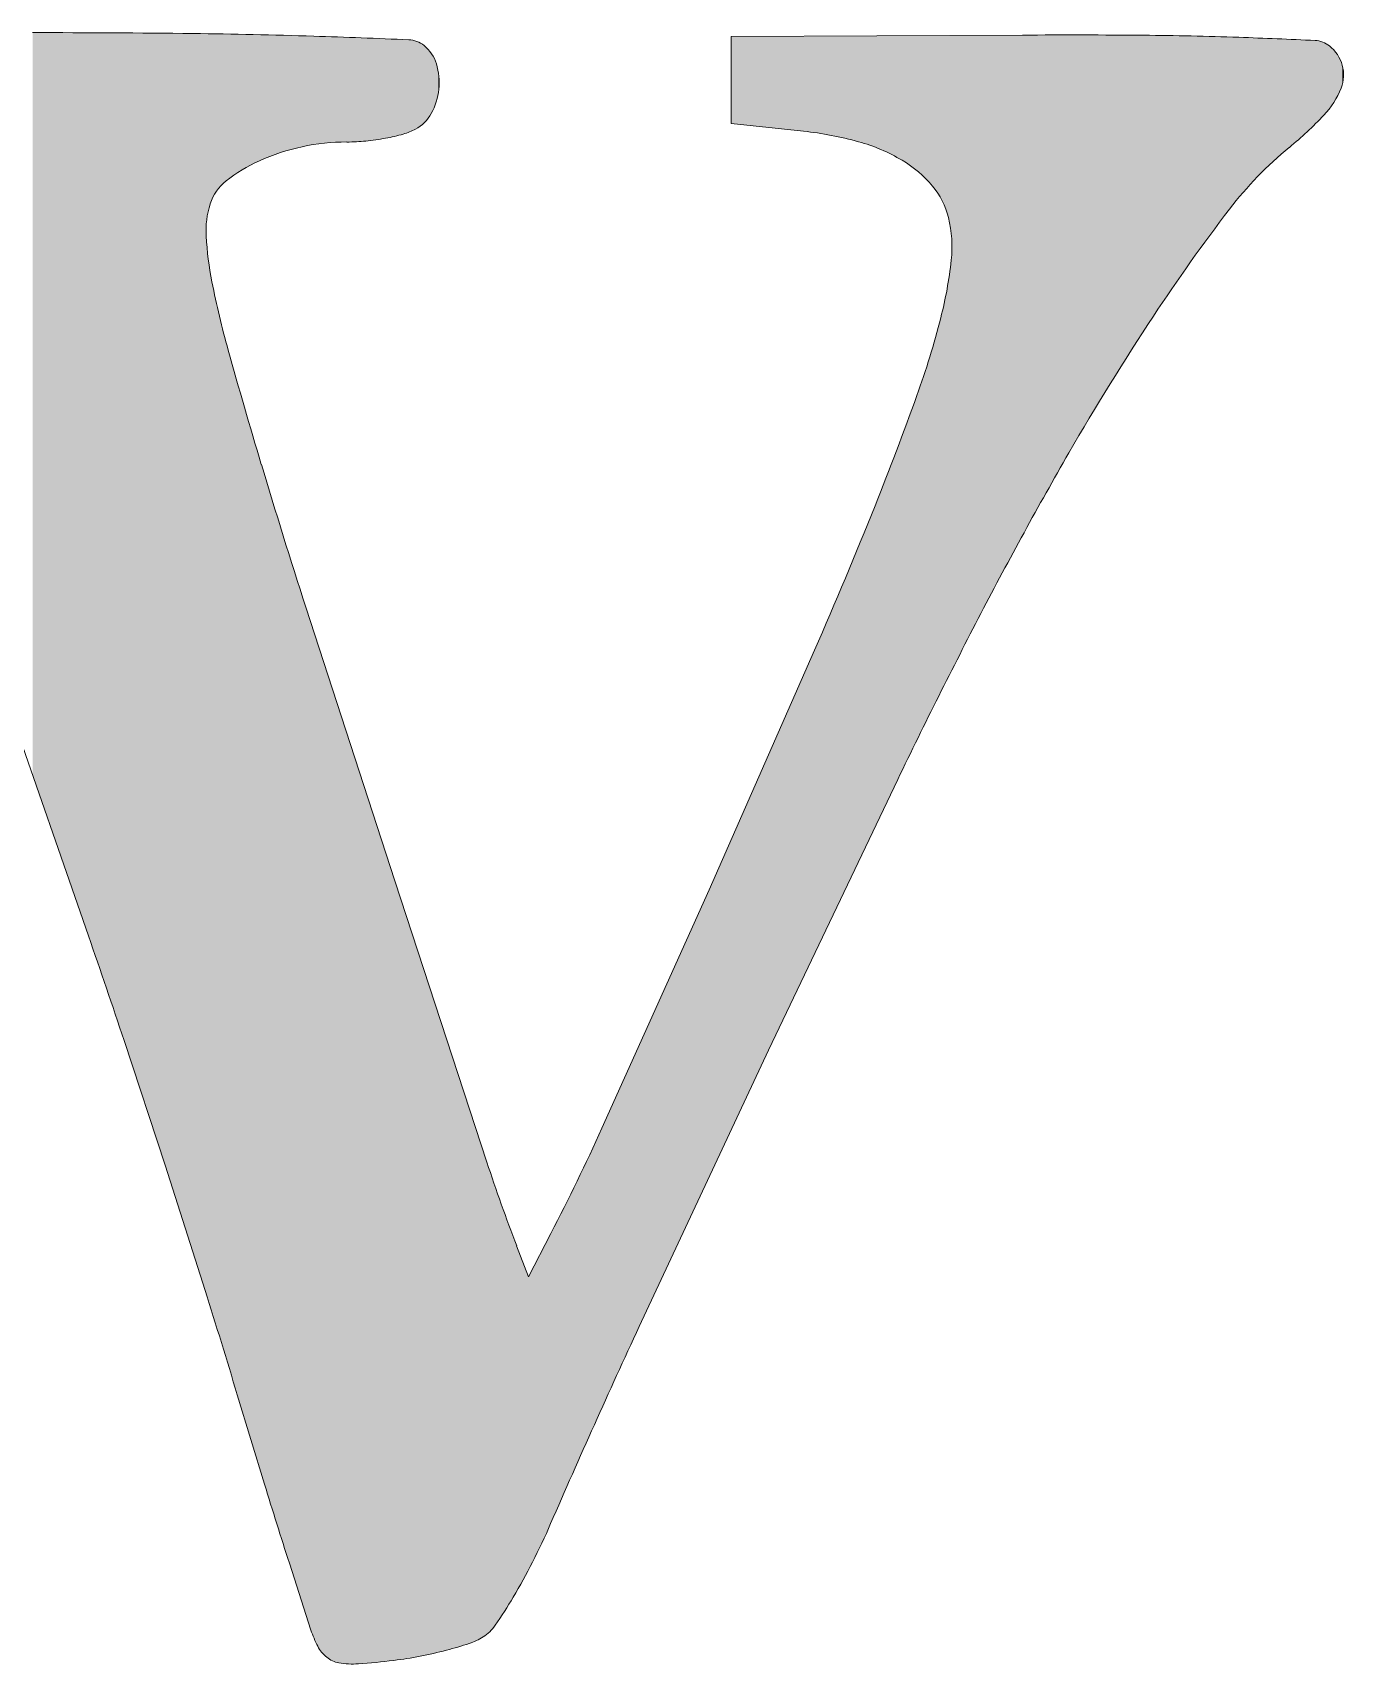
# Model space of a CAD drawing. Extents: x -1907 to 937, y -179 to 966.
# Drawn here: x 411.68 to 414.226, y 94.052 to 97.218 of the extents above; entities that cross this region are included whole.
import ezdxf

# ---------------------------------------------------------------- set-up
doc = ezdxf.new("R2010")
doc.units = 0
doc.layers.get('0').update_dxf_attribs({"lineweight": 13})
doc.layers.add('G-XREF-____-OTLN', color=7, linetype='Continuous', lineweight=13)

# ---------------------------------------------------------------- blocks, each defined once
blk = doc.blocks.new('Blockreferenz-A0UJ280QXE')
at = {"layer": 'G-XREF-____-OTLN', "color": 0, "linetype": 'ByBlock', "lineweight": -2, "ltscale": 0.13}
for p, q in [((413.6008, 97.2131), (413.0352, 97.2101)), ((413.0352, 97.2101), (413.0352, 97.0416)), ((413.0352, 97.0416), (413.176, 97.0265)), ((412.3825, 95.5718), (412.21, 96.1032)), ((413.1974, 96.0192), (412.9925, 95.5546)), ((411.6335, 95.9104), (411.7883, 95.4652)), ((413.1079, 95.2434), (413.3587, 95.7685)), ((412.5614, 95.0262), (412.3825, 95.5718)), ((412.9925, 95.5546), (412.7848, 95.0919)), ((411.8573, 95.2624), (411.937, 95.0199)), ((412.8571, 94.7073), (413.1079, 95.2434)), ((411.937, 95.0199), (412.0146, 94.7773)), ((412.6421, 94.8033), (412.6192, 94.8634)), ((412.6857, 94.8875), (412.6421, 94.8033)), ((412.077, 94.5746), (412.1299, 94.4009)), ((412.1781, 94.2476), (412.2199, 94.1181))]:
    blk.add_line(p, q, dxfattribs=at)
for centre, major_axis, end_param in [((411.6602, 65.5645), (0.3308, 31.6516), 0.009828), ((411.8822, 86.8078), (0.3431, 10.4031), 0.02252), ((411.6104, 78.5684), (0.7997, 18.6355), 0.009912), ((412.4079, 97.154), (0.0316, 0.0387), 0.642598), ((413.6931, 79.6691), (0.1427, 17.5436), 0.013396), ((413.7803, 90.3852), (0.2405, 6.8235), 0.027104), ((413.6286, 86.0806), (0.5402, 11.1219), 0.0133), ((412.393, 97.1358), (0.0704, 0.0214), 0.590309), ((414.1665, 97.1544), (0.03, 0.0377), 0.624317), ((414.1507, 97.1346), (0.0708, 0.02), 0.622974), ((412.3434, 97.1207), (0.1247, -0.0127), 0.396148), ((414.1547, 97.1357), (0.0645, -0.0255), 0.650913), ((412.3428, 97.1208), (0.1108, -0.06), 0.395035), ((414.0657, 97.1708), (0.12, -0.1132), 0.380468), ((412.3877, 97.0964), (0.0353, -0.066), 0.583224), ((413.6649, 97.5491), (0.4539, -0.5539), 0.127916), ((412.2901, 97.4118), (0.0747, -0.399), 0.087154), ((412.3676, 97.1341), (0.0316, -0.1132), 0.21926), ((413.1048, 96.3641), (0.1779, 0.642), 0.163341), ((412.2882, 96.5976), (-0.0854, 0.3987), 0.214207), ((412.2899, 96.5895), (0, 0.4161), 0.210992), ((412.2899, 97.3719), (0, -0.3664), 0.099983), ((412.2811, 97.46), (0.0454, -0.4526), 0.085003), ((413.1904, 96.673), (0.1769, 0.297), 0.266871), ((414.5778, 96.435), (-0.4591, 0.5602), 0.2308), ((412.2507, 96.6802), (-0.1308, 0.2888), 0.238728), ((413.2476, 96.7689), (0.1787, 0.1512), 0.331229), ((412.1121, 96.8575), (-0.0567, 0.0725), 0.599538), ((413.3125, 96.8239), (0.1447, 0.035), 0.464745), ((412.1887, 96.8331), (-0.1643, 0.0521), 0.367169), ((413.2234, 96.8023), (0.2392, -0.0262), 0.34665), ((416.9433, 94.6235), (-2.9405, 2.2518), 0.068869), ((412.6812, 96.8627), (-0.6646, -0.0398), 0.134421), ((412.6599, 96.864), (0.7824, -0.1996), 0.14069), ((413.7177, 97.0666), (-1.6898, -0.3325), 0.079074), ((418.0312, 93.9035), (-4.1763, 2.7641), 0.062319), ((411.8646, 97.0669), (1.5313, -0.5534), 0.097057), ((424.4269, 100.0689), (-12.3675, -3.4672), 0.017972), ((406.9635, 98.8382), (6.3512, -2.5384), 0.033419), ((425.3657, 100.3504), (-13.2419, -3.9704), 0.020972), ((420.933, 92.2331), (-7.2422, 4.1691), 0.04247), ((404.3019, 99.902), (8.8955, -3.8827), 0.031331), ((424.0548, 90.6084), (-10.5345, 5.4825), 0.030367), ((396.4843, 90.145), (15.3729, 5.1174), 0.013216), ((408.8362, 96.8793), (3.8495, -1.9917), 0.052397), ((416.1129, 96.1952), (-3.5514, -1.169), 0.04619), ((397.0326, 90.0496), (15.0444, 4.525), 0.0135), ((429.8761, 86.831), (-17.0191, 7.8763), 0.022364), ((427.0058, 98.9919), (-14.8759, -4.5909), 0.010324), ((411.3611, 94.9019), (1.2889, -0.6521), 0.05728), ((411.6508, 94.7553), (0.9617, -0.5735), 0.069329), ((411.7485, 94.6971), (0.8291, -0.5697), 0.064362), ((412.4182, 94.1827), (-0.1982, -0.0646), 0.164096), ((412.4867, 94.2131), (0.0406, -0.1209), 0.233008), ((412.512, 94.1724), (0.0421, -0.0676), 0.412072), ((412.2917, 94.117), (-0.0586, -0.0304), 0.419733), ((412.2821, 94.8445), (0.1499, -0.7771), 0.066282), ((412.3081, 94.7455), (0.1751, -0.6665), 0.066814), ((412.2842, 94.1075), (-0.0336, -0.0422), 0.488584), ((412.3011, 94.1989), (-0.0268, -0.1443), 0.257448), ((412.2074, 95.4598), (0.1046, -1.4073), 0.04881), ((412.286, 94.8243), (0.0946, -0.7651), 0.067602)]:
    blk.add_ellipse(centre, major_axis=major_axis, ratio=1, start_param=0, end_param=end_param, dxfattribs=at)
for points in [[(411.6799, 95.7771), (411.6799, 97.2178), (411.7883, 95.4652)], [(411.7883, 95.4652), (411.6799, 97.2178), (411.7883, 97.2174)], [(411.7883, 95.4652), (411.7883, 97.2174), (411.8231, 95.3639)], [(411.8231, 95.3639), (411.7883, 97.2174), (411.8231, 97.2173)], [(411.8231, 95.3639), (411.8231, 97.2173), (411.8354, 95.3274)], [(411.8354, 95.3274), (411.8231, 97.2173), (411.8354, 97.2173)], [(411.8354, 95.3274), (411.8354, 97.2173), (411.8573, 95.2624)], [(411.8573, 95.2624), (411.8354, 97.2173), (411.8573, 97.2171)], [(411.8573, 95.2624), (411.8573, 97.2171), (411.8973, 95.1412)], [(411.8973, 95.1412), (411.8573, 97.2171), (411.8973, 97.2168)], [(411.8973, 95.1412), (411.8973, 97.2168), (411.937, 95.0199)], [(411.937, 95.0199), (411.8973, 97.2168), (411.937, 97.2165)], [(411.937, 95.0199), (411.937, 97.2165), (411.976, 94.8987)], [(411.976, 94.8987), (411.937, 97.2165), (411.976, 97.2162)], [(411.976, 94.8987), (411.976, 97.2162), (411.9909, 94.8516)], [(411.9909, 94.8516), (411.976, 97.2162), (411.9909, 97.216)], [(411.9909, 94.8516), (411.9909, 97.216), (412.0146, 94.7773)], [(412.0146, 94.7773), (411.9909, 97.216), (412.0146, 97.2157)], [(412.0146, 94.7773), (412.0146, 97.2157), (412.0163, 94.7717)], [(412.0163, 94.7717), (412.0146, 97.2157), (412.0163, 97.2156)], [(412.0163, 96.8334), (412.0163, 97.2156), (412.0166, 96.8439)], [(412.0166, 96.8439), (412.0163, 97.2156), (412.0166, 97.2156)], [(412.0166, 96.8439), (412.0166, 97.2156), (412.0176, 96.8544)], [(412.0176, 96.8544), (412.0166, 97.2156), (412.0176, 97.2156)], [(412.0176, 96.8544), (412.0176, 97.2156), (412.0192, 96.8648)], [(412.0192, 96.8648), (412.0176, 97.2156), (412.0192, 97.2156)], [(412.0192, 96.8648), (412.0192, 97.2156), (412.0215, 96.8751)], [(412.0215, 96.8751), (412.0192, 97.2156), (412.0215, 97.2156)], [(412.0215, 96.8751), (412.0215, 97.2156), (412.0244, 96.8853)], [(412.0244, 96.8853), (412.0215, 97.2156), (412.0244, 97.2155)], [(412.0244, 96.8853), (412.0244, 97.2155), (412.0276, 96.8939)], [(412.0276, 96.8939), (412.0244, 97.2155), (412.0276, 97.2155)], [(412.0276, 96.8939), (412.0276, 97.2155), (412.0316, 96.9021)], [(412.0316, 96.9021), (412.0276, 97.2155), (412.0316, 97.2154)], [(412.0316, 96.9021), (412.0316, 97.2154), (412.0365, 96.9099)], [(412.0365, 96.9099), (412.0316, 97.2154), (412.0365, 97.2153)], [(412.0365, 96.9099), (412.0365, 97.2153), (412.0421, 96.9172)], [(412.0421, 96.9172), (412.0365, 97.2153), (412.0421, 97.2152)], [(412.0421, 96.9172), (412.0421, 97.2152), (412.0484, 96.9239)], [(412.0484, 96.9239), (412.0421, 97.2152), (412.0484, 97.2151)], [(412.0484, 96.9239), (412.0484, 97.2151), (412.0554, 96.9299)], [(412.0554, 96.9299), (412.0484, 97.2151), (412.0554, 97.215)], [(412.0554, 96.9299), (412.0554, 97.215), (412.0655, 96.9375)], [(412.0655, 96.9375), (412.0554, 97.215), (412.0655, 97.2148)], [(412.0655, 96.9375), (412.0655, 97.2148), (412.0758, 96.9447)], [(412.0758, 96.9447), (412.0655, 97.2148), (412.0758, 97.2147)], [(412.0758, 96.9447), (412.0758, 97.2147), (412.0865, 96.9514)], [(412.0865, 96.9514), (412.0758, 97.2147), (412.0865, 97.2145)], [(412.0865, 96.9514), (412.0865, 97.2145), (412.0974, 96.9577)], [(412.0974, 96.9577), (412.0865, 97.2145), (412.0974, 97.2143)], [(412.0974, 96.9577), (412.0974, 97.2143), (412.1081, 96.9634)], [(412.1081, 96.9634), (412.0974, 97.2143), (412.1081, 97.2142)], [(412.1081, 96.9634), (412.1081, 97.2142), (412.1086, 96.9636)], [(412.1086, 96.9636), (412.1081, 97.2142), (412.1086, 97.2141)], [(412.1086, 96.9636), (412.1086, 97.2141), (412.12, 96.969)], [(412.12, 96.969), (412.1086, 97.2141), (412.12, 97.2138)], [(412.12, 96.969), (412.12, 97.2138), (412.1333, 96.9748)], [(412.1333, 96.9748), (412.12, 97.2138), (412.1333, 97.2135)], [(412.1333, 96.9748), (412.1333, 97.2135), (412.1469, 96.9801)], [(412.1469, 96.9801), (412.1333, 97.2135), (412.1469, 97.2131)], [(412.1469, 96.9801), (412.1469, 97.2131), (412.1606, 96.9849)], [(412.1606, 96.9849), (412.1469, 97.2131), (412.1606, 97.2127)], [(412.1606, 96.9849), (412.1606, 97.2127), (412.1745, 96.9892)], [(412.1745, 96.9892), (412.1606, 97.2127), (412.1745, 97.2123)], [(412.1745, 96.9892), (412.1745, 97.2123), (412.1886, 96.993)], [(412.1886, 96.993), (412.1745, 97.2123), (412.1886, 97.212)], [(412.1886, 96.993), (412.1886, 97.212), (412.2028, 96.9963)], [(412.2028, 96.9963), (412.1886, 97.212), (412.2028, 97.2116)], [(412.2028, 96.9963), (412.2028, 97.2116), (412.2171, 96.9991)], [(412.2171, 96.9991), (412.2028, 97.2116), (412.2171, 97.2112)], [(412.2171, 96.9991), (412.2171, 97.2112), (412.2253, 97.0004)], [(412.2253, 97.0004), (412.2171, 97.2112), (412.2253, 97.211)], [(412.2253, 97.0004), (412.2253, 97.211), (412.2316, 97.0014)], [(412.2316, 97.0014), (412.2253, 97.211), (412.2316, 97.2107)], [(412.2316, 97.0014), (412.2316, 97.2107), (412.2461, 97.0032)], [(412.2461, 97.0032), (412.2316, 97.2107), (412.2461, 97.2102)], [(412.2461, 97.0032), (412.2461, 97.2102), (412.2607, 97.0045)], [(412.2607, 97.0045), (412.2461, 97.2102), (412.2607, 97.2097)], [(412.2607, 97.0045), (412.2607, 97.2097), (412.2753, 97.0053)], [(412.2753, 97.0053), (412.2607, 97.2097), (412.2753, 97.2092)], [(412.2753, 97.0053), (412.2753, 97.2092), (412.2899, 97.0055)], [(412.2899, 97.0055), (412.2753, 97.2092), (412.2899, 97.2087)], [(412.2899, 97.0055), (412.2899, 97.2087), (412.296, 97.0056)], [(412.296, 97.0056), (412.2899, 97.2087), (412.296, 97.2084)], [(412.296, 97.0056), (412.296, 97.2084), (412.3021, 97.0057)], [(412.3021, 97.0057), (412.296, 97.2084), (412.3021, 97.2082)], [(412.3021, 97.0057), (412.3021, 97.2082), (412.3082, 97.006)], [(412.3082, 97.006), (412.3021, 97.2082), (412.3082, 97.208)], [(412.3082, 97.006), (412.3082, 97.208), (412.3143, 97.0063)], [(412.3143, 97.0063), (412.3082, 97.208), (412.3143, 97.2078)], [(412.3143, 97.0063), (412.3143, 97.2078), (412.3177, 97.0066)], [(412.3177, 97.0066), (412.3143, 97.2078), (412.3177, 97.2077)], [(412.3177, 97.0066), (412.3177, 97.2077), (412.3204, 97.0068)], [(412.3204, 97.0068), (412.3177, 97.2077), (412.3204, 97.2076)], [(412.3204, 97.0068), (412.3204, 97.2076), (412.3265, 97.0074)], [(412.3265, 97.0074), (412.3204, 97.2076), (412.3265, 97.2073)], [(412.3265, 97.0074), (412.3265, 97.2073), (412.3342, 97.0082)], [(412.3342, 97.0082), (412.3265, 97.2073), (412.3342, 97.207)], [(412.3342, 97.0082), (412.3342, 97.207), (412.3418, 97.0092)], [(412.3418, 97.0092), (412.3342, 97.207), (412.3418, 97.2067)], [(412.3418, 97.0092), (412.3418, 97.2067), (412.3495, 97.0103)], [(412.3495, 97.0103), (412.3418, 97.2067), (412.3495, 97.2064)], [(412.3495, 97.0103), (412.3495, 97.2064), (412.3571, 97.0115)], [(412.3571, 97.0115), (412.3495, 97.2064), (412.3571, 97.2061)], [(412.3571, 97.0115), (412.3571, 97.2061), (412.3647, 97.0128)], [(412.3647, 97.0128), (412.3571, 97.2061), (412.3647, 97.2058)], [(412.3647, 97.0128), (412.3647, 97.2058), (412.3717, 97.0142)], [(412.3717, 97.0142), (412.3647, 97.2058), (412.3717, 97.2055)], [(412.3717, 97.0142), (412.3717, 97.2055), (412.3786, 97.0157)], [(412.3786, 97.0157), (412.3717, 97.2055), (412.3786, 97.2052)], [(412.3786, 97.0157), (412.3786, 97.2052), (412.3855, 97.0173)], [(412.3855, 97.0173), (412.3786, 97.2052), (412.3855, 97.2049)], [(412.3855, 97.0173), (412.3855, 97.2049), (412.3923, 97.019)], [(412.3923, 97.019), (412.3855, 97.2049), (412.3923, 97.2047)], [(412.3923, 97.019), (412.3923, 97.2047), (412.3992, 97.0209)], [(412.3992, 97.0209), (412.3923, 97.2047), (412.3992, 97.2044)], [(412.3992, 97.0209), (412.3992, 97.2044), (412.4033, 97.0221)], [(412.4033, 97.0221), (412.3992, 97.2044), (412.4033, 97.2042)], [(412.4033, 97.0221), (412.4033, 97.2042), (412.4074, 97.0235)], [(412.4074, 97.0235), (412.4033, 97.2042), (412.4074, 97.2041)], [(412.4074, 97.0235), (412.4074, 97.2041), (412.41, 97.0245)], [(412.41, 97.0245), (412.4074, 97.2041), (412.41, 97.2039)], [(412.41, 97.0245), (412.41, 97.2039), (412.4114, 97.025)], [(412.4114, 97.025), (412.41, 97.2039), (412.4114, 97.2038)], [(412.4114, 97.025), (412.4114, 97.2038), (412.4153, 97.0267)], [(412.4153, 97.0267), (412.4114, 97.2038), (412.4153, 97.2034)], [(412.4153, 97.0267), (412.4153, 97.2034), (412.4154, 97.0267)], [(412.4154, 97.0267), (412.4153, 97.2034), (412.4154, 97.2034)], [(412.4154, 97.0267), (412.4154, 97.2034), (412.4192, 97.0285)], [(412.4192, 97.0285), (412.4154, 97.2034), (412.4192, 97.2026)], [(413.176, 97.0265), (413.0352, 97.2101), (413.176, 97.2108)], [(413.0352, 97.0416), (413.0352, 97.2101), (413.176, 97.0265)], [(413.194, 97.0243), (413.176, 97.2108), (413.194, 97.2109)], [(413.176, 97.0265), (413.176, 97.2108), (413.194, 97.0243)], [(413.2119, 97.0216), (413.194, 97.2109), (413.2119, 97.211)], [(413.194, 97.0243), (413.194, 97.2109), (413.2119, 97.0216)], [(413.2298, 97.0185), (413.2119, 97.211), (413.2298, 97.2111)], [(413.2119, 97.0216), (413.2119, 97.211), (413.2298, 97.0185)], [(413.2475, 97.0148), (413.2298, 97.2111), (413.2475, 97.2112)], [(413.2298, 97.0185), (413.2298, 97.2111), (413.2475, 97.0148)], [(413.2652, 97.0107), (413.2475, 97.2112), (413.2652, 97.2113)], [(413.2475, 97.0148), (413.2475, 97.2112), (413.2652, 97.0107)], [(413.2827, 97.0061), (413.2652, 97.2113), (413.2827, 97.2114)], [(413.2652, 97.0107), (413.2652, 97.2113), (413.2827, 97.0061)], [(413.2975, 97.0017), (413.2827, 97.2114), (413.2975, 97.2115)], [(413.2827, 97.0061), (413.2827, 97.2114), (413.2975, 97.0017)], [(413.312, 96.9966), (413.2975, 97.2115), (413.312, 97.2116)], [(413.2975, 97.0017), (413.2975, 97.2115), (413.312, 96.9966)], [(413.312, 96.9966), (413.312, 97.2116), (413.3262, 96.9909)], [(413.3262, 96.9909), (413.312, 97.2116), (413.3262, 97.2116)], [(413.3402, 96.9845), (413.3262, 97.2116), (413.3402, 97.2117)], [(413.3262, 96.9909), (413.3262, 97.2116), (413.3402, 96.9845)], [(413.3539, 96.9775), (413.3402, 97.2117), (413.3539, 97.2118)], [(413.3402, 96.9845), (413.3402, 97.2117), (413.3539, 96.9775)], [(413.3539, 96.9775), (413.3539, 97.2118), (413.3673, 96.97)], [(413.3673, 96.97), (413.3539, 97.2118), (413.3673, 97.2118)], [(413.3782, 96.9631), (413.3673, 97.2118), (413.3782, 97.2119)], [(413.3673, 96.97), (413.3673, 97.2118), (413.3782, 96.9631)], [(413.3888, 96.9555), (413.3782, 97.2119), (413.3888, 97.212)], [(413.3782, 96.9631), (413.3782, 97.2119), (413.3888, 96.9555)], [(413.3888, 96.9555), (413.3888, 97.212), (413.3988, 96.9475)], [(413.3988, 96.9475), (413.3888, 97.212), (413.3988, 97.212)], [(413.4085, 96.9389), (413.3988, 97.212), (413.4085, 97.2121)], [(413.3988, 96.9475), (413.3988, 97.212), (413.4085, 96.9389)], [(413.4085, 96.9389), (413.4085, 97.2121), (413.4176, 96.9297)], [(413.4176, 96.9297), (413.4085, 97.2121), (413.4176, 97.2121)], [(413.4262, 96.9201), (413.4176, 97.2121), (413.4262, 97.2122)], [(413.4176, 96.9297), (413.4176, 97.2121), (413.4262, 96.9201)], [(413.4262, 96.9201), (413.4262, 97.2122), (413.4333, 96.911)], [(413.4333, 96.911), (413.4262, 97.2122), (413.4333, 97.2122)], [(413.4333, 96.911), (413.4333, 97.2122), (413.4397, 96.9014)], [(413.4397, 96.9014), (413.4333, 97.2122), (413.4397, 97.2122)], [(413.4453, 96.8913), (413.4397, 97.2122), (413.4453, 97.2123)], [(413.4397, 96.9014), (413.4397, 97.2122), (413.4453, 96.8913)], [(413.4453, 96.8913), (413.4453, 97.2123), (413.4501, 96.8809)], [(413.4501, 96.8809), (413.4453, 97.2123), (413.4501, 97.2123)], [(413.4501, 96.8809), (413.4501, 97.2123), (413.4541, 96.87)], [(413.4541, 96.87), (413.4501, 97.2123), (413.4541, 97.2123)], [(413.4541, 96.87), (413.4541, 97.2123), (413.4573, 96.8589)], [(413.4573, 96.8589), (413.4541, 97.2123), (413.4573, 97.2123)], [(413.4573, 96.8589), (413.4573, 97.2123), (413.4601, 96.8453)], [(413.4601, 96.8453), (413.4573, 97.2123), (413.4601, 97.2123)], [(413.4601, 96.8453), (413.4601, 97.2123), (413.4622, 96.8316)], [(413.4622, 96.8316), (413.4601, 97.2123), (413.4622, 97.2123)], [(413.4635, 96.8178), (413.4622, 97.2123), (413.4635, 97.2124)], [(413.4622, 96.8316), (413.4622, 97.2123), (413.4635, 96.8178)], [(413.4635, 96.8178), (413.4635, 97.2124), (413.464, 96.8039)], [(413.464, 96.8039), (413.4635, 97.2124), (413.464, 97.2124)], [(413.5203, 96.0909), (413.464, 97.2124), (413.5203, 97.2127)], [(413.464, 95.9807), (413.464, 97.2124), (413.5203, 96.0909)], [(413.6008, 96.2417), (413.5203, 97.2127), (413.6008, 97.2131)], [(413.5203, 96.0909), (413.5203, 97.2127), (413.6008, 96.2417)], [(413.6008, 96.2417), (413.6008, 97.2131), (413.6039, 96.2475)], [(413.6039, 96.2475), (413.6008, 97.2131), (413.6039, 97.2131)], [(413.6908, 96.4022), (413.6039, 97.2131), (413.6908, 97.2132)], [(413.6039, 96.2475), (413.6039, 97.2131), (413.6908, 96.4022)], [(413.7183, 96.4492), (413.6908, 97.2132), (413.7183, 97.2133)], [(413.6908, 96.4022), (413.6908, 97.2132), (413.7183, 96.4492)], [(413.7183, 96.4492), (413.7183, 97.2133), (413.7302, 96.4695)], [(413.7302, 96.4695), (413.7183, 97.2133), (413.7302, 97.2132)], [(413.7302, 96.4695), (413.7302, 97.2132), (413.7707, 96.5362)], [(413.7707, 96.5362), (413.7302, 97.2132), (413.7707, 97.2131)], [(413.7707, 96.5362), (413.7707, 97.2131), (413.8123, 96.6022)], [(413.8123, 96.6022), (413.7707, 97.2131), (413.8123, 97.2129)], [(413.8123, 96.6022), (413.8123, 97.2129), (413.8358, 96.6385)], [(413.8358, 96.6385), (413.8123, 97.2129), (413.8358, 97.2127)], [(413.8358, 96.6385), (413.8358, 97.2127), (413.8548, 96.6676)], [(413.8548, 96.6676), (413.8358, 97.2127), (413.8548, 97.2125)], [(413.8548, 96.6676), (413.8548, 97.2125), (413.8905, 96.7205)], [(413.8905, 96.7205), (413.8548, 97.2125), (413.8905, 97.2119)], [(413.8905, 96.7205), (413.8905, 97.2119), (413.927, 96.7728)], [(413.927, 96.7728), (413.8905, 97.2119), (413.927, 97.2114)], [(413.927, 96.7728), (413.927, 97.2114), (413.9283, 96.7746)], [(413.9283, 96.7746), (413.927, 97.2114), (413.9283, 97.2114)], [(413.9283, 96.7746), (413.9283, 97.2114), (413.9645, 96.8244)], [(413.9645, 96.8244), (413.9283, 97.2114), (413.9645, 97.2103)], [(413.9645, 96.8244), (413.9645, 97.2103), (414.0028, 96.8753)], [(414.0028, 96.8753), (413.9645, 97.2103), (414.0028, 97.2092)], [(414.0028, 96.8753), (414.0028, 97.2092), (414.0202, 96.8971)], [(414.0202, 96.8971), (414.0028, 97.2092), (414.0202, 97.2087)], [(414.0202, 96.8971), (414.0202, 97.2087), (414.0208, 96.8979)], [(414.0208, 96.8979), (414.0202, 97.2087), (414.0208, 97.2087)], [(414.0208, 96.8979), (414.0208, 97.2087), (414.0383, 96.9182)], [(414.0383, 96.9182), (414.0208, 97.2087), (414.0383, 97.2081)], [(414.0383, 96.9182), (414.0383, 97.2081), (414.0573, 96.9386)], [(414.0573, 96.9386), (414.0383, 97.2081), (414.0573, 97.2073)], [(414.0573, 96.9386), (414.0573, 97.2073), (414.0771, 96.9583)], [(414.0771, 96.9583), (414.0573, 97.2073), (414.0771, 97.2066)], [(414.0771, 96.9583), (414.0771, 97.2066), (414.0948, 96.9746)], [(414.0948, 96.9746), (414.0771, 97.2066), (414.0948, 97.2059)], [(414.0948, 96.9746), (414.0948, 97.2059), (414.0976, 96.9771)], [(414.0976, 96.9771), (414.0948, 97.2059), (414.0976, 97.2057)], [(414.0976, 96.9771), (414.0976, 97.2057), (414.1188, 96.9952)], [(414.1188, 96.9952), (414.0976, 97.2057), (414.1188, 97.2048)], [(414.1188, 96.9952), (414.1188, 97.2048), (414.1305, 97.005)], [(414.1305, 97.005), (414.1188, 97.2048), (414.1305, 97.2043)], [(414.1305, 97.005), (414.1305, 97.2043), (414.142, 97.015)], [(414.142, 97.015), (414.1305, 97.2043), (414.142, 97.2037)], [(414.142, 97.015), (414.142, 97.2037), (414.1533, 97.0253)], [(414.1533, 97.0253), (414.142, 97.2037), (414.1533, 97.2032)], [(414.1533, 97.0253), (414.1533, 97.2032), (414.1643, 97.0359)], [(414.1643, 97.0359), (414.1533, 97.2032), (414.1643, 97.2027)], [(412.4192, 97.0285), (412.4192, 97.2026), (412.4206, 97.0292)], [(412.4206, 97.0292), (412.4192, 97.2026), (412.4206, 97.2023)], [(412.4206, 97.0292), (412.4206, 97.2023), (412.423, 97.0304)], [(412.423, 97.0304), (412.4206, 97.2023), (412.423, 97.2016)], [(412.423, 97.0304), (412.423, 97.2016), (412.4257, 97.032)], [(412.4257, 97.032), (412.423, 97.2016), (412.4257, 97.2007)], [(412.4257, 97.032), (412.4257, 97.2007), (412.4293, 97.0342)], [(412.4293, 97.0342), (412.4257, 97.2007), (412.4293, 97.1991)], [(412.4293, 97.0342), (412.4293, 97.1991), (412.4306, 97.0351)], [(412.4306, 97.0351), (412.4293, 97.1991), (412.4306, 97.1985)], [(412.4306, 97.0351), (412.4306, 97.1985), (412.4351, 97.0385)], [(412.4351, 97.0385), (412.4306, 97.1985), (412.4351, 97.1959)], [(412.4351, 97.0385), (412.4351, 97.1959), (412.4352, 97.0386)], [(412.4352, 97.0386), (412.4351, 97.1959), (412.4352, 97.1959)], [(412.4352, 97.0386), (412.4352, 97.1959), (412.4395, 97.0425)], [(412.4395, 97.0425), (412.4352, 97.1959), (412.4395, 97.1927)], [(412.4395, 97.0425), (412.4395, 97.1927), (412.4405, 97.0434)], [(412.4405, 97.0434), (412.4395, 97.1927), (412.4405, 97.1918)], [(412.4405, 97.0434), (412.4405, 97.1918), (412.4449, 97.0482)], [(412.4449, 97.0482), (412.4405, 97.1918), (412.4449, 97.1879)], [(412.4449, 97.0482), (412.4449, 97.1879), (412.4454, 97.0488)], [(412.4454, 97.0488), (412.4449, 97.1879), (412.4454, 97.1873)], [(412.4454, 97.0488), (412.4454, 97.1873), (412.4498, 97.0545)], [(412.4498, 97.0545), (412.4454, 97.1873), (412.4498, 97.1825)], [(412.4498, 97.0545), (412.4498, 97.1825), (412.4498, 97.0546)], [(412.4498, 97.0546), (412.4498, 97.1825), (412.4498, 97.1825)], [(412.4498, 97.0546), (412.4498, 97.1825), (412.4536, 97.0608)], [(412.4536, 97.0608), (412.4498, 97.1825), (412.4536, 97.1774)], [(412.4536, 97.0608), (412.4536, 97.1774), (412.4541, 97.0619)], [(412.4541, 97.0619), (412.4536, 97.1774), (412.4541, 97.1767)], [(412.4541, 97.0619), (412.4541, 97.1767), (412.4578, 97.07)], [(412.4578, 97.07), (412.4541, 97.1767), (412.4578, 97.1705)], [(414.1643, 97.0359), (414.1643, 97.2027), (414.1688, 97.0403)], [(414.1688, 97.0403), (414.1643, 97.2027), (414.1688, 97.2025)], [(414.1688, 97.0403), (414.1688, 97.2025), (414.1738, 97.0453)], [(414.1738, 97.0453), (414.1688, 97.2025), (414.1738, 97.202)], [(414.1738, 97.0453), (414.1738, 97.202), (414.1751, 97.0466)], [(414.1751, 97.0466), (414.1738, 97.202), (414.1751, 97.2017)], [(414.1751, 97.0466), (414.1751, 97.2017), (414.1787, 97.0503)], [(414.1787, 97.0503), (414.1751, 97.2017), (414.1787, 97.201)], [(414.1787, 97.0503), (414.1787, 97.201), (414.1835, 97.0553)], [(414.1835, 97.0553), (414.1787, 97.201), (414.1835, 97.1995)], [(414.1835, 97.0553), (414.1835, 97.1995), (414.1857, 97.0576)], [(414.1857, 97.0576), (414.1835, 97.1995), (414.1857, 97.1985)], [(414.1857, 97.0576), (414.1857, 97.1985), (414.1881, 97.0602)], [(414.1881, 97.0602), (414.1857, 97.1985), (414.1881, 97.1975)], [(414.1881, 97.0602), (414.1881, 97.1975), (414.1924, 97.0652)], [(414.1924, 97.0652), (414.1881, 97.1975), (414.1924, 97.195)], [(414.1924, 97.0652), (414.1924, 97.195), (414.1927, 97.0654)], [(414.1927, 97.0654), (414.1924, 97.195), (414.1927, 97.1948)], [(414.1927, 97.0654), (414.1927, 97.1948), (414.1965, 97.0704)], [(414.1965, 97.0704), (414.1927, 97.1948), (414.1965, 97.1921)], [(414.1965, 97.0704), (414.1965, 97.1921), (414.1991, 97.0737)], [(414.1991, 97.0737), (414.1965, 97.1921), (414.1991, 97.1898)], [(414.1991, 97.0737), (414.1991, 97.1898), (414.2022, 97.0783)], [(414.2022, 97.0783), (414.1991, 97.1898), (414.2022, 97.187)], [(414.2022, 97.0783), (414.2022, 97.187), (414.205, 97.0823)], [(414.205, 97.0823), (414.2022, 97.187), (414.205, 97.184)], [(414.205, 97.0823), (414.205, 97.184), (414.2074, 97.0864)], [(414.2074, 97.0864), (414.205, 97.184), (414.2074, 97.1814)], [(414.2074, 97.0864), (414.2074, 97.1814), (414.2103, 97.0913)], [(414.2103, 97.0913), (414.2074, 97.1814), (414.2103, 97.1774)], [(414.2103, 97.0913), (414.2103, 97.1774), (414.2119, 97.0945)], [(414.2119, 97.0945), (414.2103, 97.1774), (414.2119, 97.1753)], [(414.2119, 97.0945), (414.2119, 97.1753), (414.2151, 97.1007)], [(414.2151, 97.1007), (414.2119, 97.1753), (414.2151, 97.17)], [(412.4578, 97.07), (412.4578, 97.1705), (412.4605, 97.0758)], [(412.4605, 97.0758), (412.4578, 97.1705), (412.4605, 97.1649)], [(412.4605, 97.0758), (412.4605, 97.1649), (412.4609, 97.0772)], [(412.4609, 97.0772), (412.4605, 97.1649), (412.4609, 97.164)], [(412.4609, 97.0772), (412.4609, 97.164), (412.4633, 97.0851)], [(412.4633, 97.0851), (412.4609, 97.164), (412.4633, 97.1572)], [(412.4633, 97.0851), (412.4633, 97.1572), (412.4653, 97.0917)], [(412.4653, 97.0917), (412.4633, 97.1572), (412.4653, 97.1486)], [(412.4653, 97.0917), (412.4653, 97.1486), (412.4671, 97.1021)], [(412.4671, 97.1021), (412.4653, 97.1486), (412.4671, 97.141)], [(412.4671, 97.1021), (412.4671, 97.141), (412.4681, 97.108)], [(412.4681, 97.108), (412.4671, 97.141), (412.4681, 97.1307)], [(414.2151, 97.1007), (414.2151, 97.17), (414.2158, 97.1024)], [(414.2158, 97.1024), (414.2151, 97.17), (414.2158, 97.1687)], [(414.2158, 97.1024), (414.2158, 97.1687), (414.219, 97.1098)], [(414.219, 97.1098), (414.2158, 97.1687), (414.219, 97.1618)], [(414.219, 97.1098), (414.219, 97.1618), (414.2192, 97.1103)], [(414.2192, 97.1103), (414.219, 97.1618), (414.2192, 97.1611)], [(414.2192, 97.1103), (414.2192, 97.1611), (414.2214, 97.117)], [(414.2214, 97.117), (414.2192, 97.1611), (414.2214, 97.1545)], [(414.2214, 97.117), (414.2214, 97.1545), (414.2216, 97.1174)], [(414.2216, 97.1174), (414.2214, 97.1545), (414.2216, 97.1539)], [(414.2216, 97.1174), (414.2216, 97.1539), (414.2231, 97.1244)], [(414.2231, 97.1244), (414.2216, 97.1539), (414.2231, 97.1472)], [(414.2231, 97.1244), (414.2231, 97.1472), (414.2232, 97.1247)], [(414.2232, 97.1247), (414.2231, 97.1472), (414.2232, 97.1465)], [(414.2232, 97.1247), (414.2232, 97.1465), (414.2239, 97.132)], [(414.2239, 97.132), (414.2232, 97.1465), (414.2239, 97.1397)], [(414.2239, 97.132), (414.2239, 97.1397), (414.224, 97.1322)], [(412.4681, 97.108), (412.4681, 97.1307), (412.4687, 97.1245)], [(412.0163, 94.7717), (412.0163, 96.8334), (412.0166, 94.7707)], [(412.0166, 94.7707), (412.0163, 96.8334), (412.0166, 96.8228)], [(412.0166, 94.7707), (412.0166, 96.8228), (412.0177, 94.7673)], [(412.0177, 94.7673), (412.0166, 96.8228), (412.0177, 96.808)], [(412.0177, 94.7673), (412.0177, 96.808), (412.0191, 94.7629)], [(412.0191, 94.7629), (412.0177, 96.808), (412.0191, 96.7931)], [(412.0191, 94.7629), (412.0191, 96.7931), (412.0208, 94.7573)], [(412.0208, 94.7573), (412.0191, 96.7931), (412.0208, 96.7783)], [(413.464, 95.9807), (413.4637, 96.79), (413.464, 96.8039)], [(412.0208, 94.7573), (412.0208, 96.7783), (412.0228, 94.7507)], [(412.0228, 94.7507), (412.0208, 96.7783), (412.0228, 96.7635)], [(412.0228, 94.7507), (412.0228, 96.7635), (412.0252, 94.7431)], [(412.0252, 94.7431), (412.0228, 96.7635), (412.0252, 96.7488)], [(413.4626, 95.978), (413.4603, 96.7573), (413.4626, 96.7761)], [(413.4637, 95.9801), (413.4626, 96.7761), (413.4637, 96.79)], [(413.4626, 95.978), (413.4626, 96.7761), (413.4637, 95.9801)], [(413.4637, 95.9801), (413.4637, 96.79), (413.464, 95.9807)], [(412.0252, 94.7431), (412.0252, 96.7488), (412.0279, 94.7344)], [(412.0279, 94.7344), (412.0252, 96.7488), (412.0279, 96.7341)], [(412.0279, 94.7344), (412.0279, 96.7341), (412.0334, 94.7168)], [(412.0334, 94.7168), (412.0279, 96.7341), (412.0334, 96.7074)], [(413.4576, 95.9682), (413.4544, 96.7199), (413.4576, 96.7386)], [(413.4603, 95.9735), (413.4576, 96.7386), (413.4603, 96.7573)], [(413.4576, 95.9682), (413.4576, 96.7386), (413.4603, 95.9735)], [(413.4603, 95.9735), (413.4603, 96.7573), (413.4626, 95.978)], [(412.0334, 94.7168), (412.0334, 96.7074), (412.0393, 94.698)], [(412.0393, 94.698), (412.0334, 96.7074), (412.0393, 96.6809)], [(413.4508, 95.9549), (413.4468, 96.6828), (413.4508, 96.7013)], [(413.4544, 95.962), (413.4508, 96.7013), (413.4544, 96.7199)], [(413.4508, 95.9549), (413.4508, 96.7013), (413.4544, 95.962)], [(413.4544, 95.962), (413.4544, 96.7199), (413.4576, 95.9682)], [(412.0393, 94.698), (412.0393, 96.6809), (412.0456, 94.6777)], [(412.0456, 94.6777), (412.0393, 96.6809), (412.0456, 96.6544)], [(413.4468, 95.947), (413.4423, 96.6644), (413.4468, 96.6828)], [(413.4468, 95.947), (413.4468, 96.6828), (413.4508, 95.9549)], [(412.0456, 94.6777), (412.0456, 96.6544), (412.0461, 94.6761)], [(412.0461, 94.6761), (412.0456, 96.6544), (412.0461, 96.6523)], [(412.0461, 94.6761), (412.0461, 96.6523), (412.0523, 94.6557)], [(412.0523, 94.6557), (412.0461, 96.6523), (412.0523, 96.628)], [(413.4356, 95.925), (413.4285, 96.6136), (413.4356, 96.639)], [(413.4383, 95.9303), (413.4356, 96.639), (413.4383, 96.649)], [(413.4356, 95.925), (413.4356, 96.639), (413.4383, 95.9303)], [(413.4423, 95.9383), (413.4383, 96.649), (413.4423, 96.6644)], [(413.4383, 95.9303), (413.4383, 96.649), (413.4423, 95.9383)], [(413.4423, 95.9383), (413.4423, 96.6644), (413.4468, 95.947)], [(412.0523, 94.6557), (412.0523, 96.628), (412.0595, 94.6322)], [(412.0595, 94.6322), (412.0523, 96.628), (412.0595, 96.6017)], [(412.0595, 94.6322), (412.0595, 96.6017), (412.077, 94.5746)], [(412.077, 94.5746), (412.0595, 96.6017), (412.077, 96.5402)], [(413.4285, 95.9105), (413.421, 96.5884), (413.4285, 96.6136)], [(413.4285, 95.9105), (413.4285, 96.6136), (413.4356, 95.925)], [(413.421, 95.8951), (413.413, 96.5633), (413.421, 96.5884)], [(413.421, 95.8951), (413.421, 96.5884), (413.4285, 95.9105)], [(412.077, 94.5746), (412.077, 96.5402), (412.0911, 94.528)], [(412.0911, 94.528), (412.077, 96.5402), (412.0911, 96.4907)], [(413.4047, 95.862), (413.3959, 96.5134), (413.4047, 96.5383)], [(413.413, 95.879), (413.4047, 96.5383), (413.413, 96.5633)], [(413.4047, 95.862), (413.4047, 96.5383), (413.413, 95.879)], [(413.413, 95.879), (413.413, 96.5633), (413.421, 95.8951)], [(413.3959, 95.8442), (413.3587, 96.4131), (413.3959, 96.5134)], [(413.3959, 95.8442), (413.3959, 96.5134), (413.4047, 95.862)], [(412.0911, 94.528), (412.0911, 96.4907), (412.1033, 94.4877)], [(412.1033, 94.4877), (412.0911, 96.4907), (412.1033, 96.4494)], [(412.1033, 94.4877), (412.1033, 96.4494), (412.1238, 94.421)], [(412.1238, 94.421), (412.1033, 96.4494), (412.1238, 96.38)], [(413.3587, 95.7685), (413.3562, 96.4063), (413.3587, 96.4131)], [(413.3587, 95.7685), (413.3587, 96.4131), (413.3959, 95.8442)], [(412.1238, 94.421), (412.1238, 96.38), (412.1299, 94.4009)], [(412.1299, 94.4009), (412.1238, 96.38), (412.1299, 96.3599)], [(413.3562, 95.7633), (413.3146, 96.2998), (413.3562, 96.4063)], [(413.3562, 95.7633), (413.3562, 96.4063), (413.3587, 95.7685)], [(412.1299, 94.4009), (412.1299, 96.3599), (412.1538, 94.3242)], [(412.1538, 94.3242), (412.1299, 96.3599), (412.1538, 96.2817)], [(413.3146, 95.6768), (413.2571, 96.1591), (413.3146, 96.2998)], [(413.3146, 95.6768), (413.3146, 96.2998), (413.3562, 95.7633)], [(412.1538, 94.3242), (412.1538, 96.2817), (412.1661, 94.2854)], [(412.1661, 94.2854), (412.1538, 96.2817), (412.1661, 96.2414)], [(412.1661, 94.2854), (412.1661, 96.2414), (412.1781, 94.2476)], [(412.1781, 94.2476), (412.1661, 96.2414), (412.1781, 96.2036)], [(412.1781, 94.2476), (412.1781, 96.2036), (412.1989, 94.1828)], [(412.1989, 94.1828), (412.1781, 96.2036), (412.1989, 96.1379)], [(413.2571, 95.5569), (413.2328, 96.1021), (413.2571, 96.1591)], [(413.2571, 95.5569), (413.2571, 96.1591), (413.3146, 95.6768)], [(412.1989, 94.1828), (412.1989, 96.1379), (412.21, 94.1489)], [(412.21, 94.1489), (412.1989, 96.1379), (412.21, 96.1032)], [(412.21, 94.1489), (412.21, 96.1032), (412.2199, 94.1181)], [(412.2199, 94.1181), (412.21, 96.1032), (412.2199, 96.0723)], [(413.2328, 95.5062), (413.1974, 96.0192), (413.2328, 96.1021)], [(413.2328, 95.5062), (413.2328, 96.1021), (413.2571, 95.5569)], [(412.2199, 94.1181), (412.2199, 96.0723), (412.2218, 94.1127)], [(412.2218, 94.1127), (412.2199, 96.0723), (412.2218, 96.0666)], [(412.2218, 94.1127), (412.2218, 96.0666), (412.2238, 94.1073)], [(412.2238, 94.1073), (412.2218, 96.0666), (412.2238, 96.0605)], [(412.2238, 94.1073), (412.2238, 96.0605), (412.2259, 94.1021)], [(412.2259, 94.1021), (412.2238, 96.0605), (412.2259, 96.0539)], [(412.2259, 94.1021), (412.2259, 96.0539), (412.2282, 94.0968)], [(412.2282, 94.0968), (412.2259, 96.0539), (412.2282, 96.0469)], [(412.2282, 94.0968), (412.2282, 96.0469), (412.2306, 94.0917)], [(412.2306, 94.0917), (412.2282, 96.0469), (412.2306, 96.0394)], [(412.2306, 94.0917), (412.2306, 96.0394), (412.2332, 94.0866)], [(412.2332, 94.0866), (412.2306, 96.0394), (412.2332, 96.0315)], [(412.2332, 94.0866), (412.2332, 96.0315), (412.2354, 94.0826)], [(412.2354, 94.0826), (412.2332, 96.0315), (412.2354, 96.0245)], [(412.2354, 94.0826), (412.2354, 96.0245), (412.238, 94.0787)], [(412.238, 94.0787), (412.2354, 96.0245), (412.238, 96.0166)], [(412.238, 94.0787), (412.238, 96.0166), (412.2408, 94.075)], [(412.2408, 94.075), (412.238, 96.0166), (412.2408, 96.0079)], [(412.2408, 94.075), (412.2408, 96.0079), (412.2439, 94.0716)], [(412.2439, 94.0716), (412.2408, 96.0079), (412.2439, 95.9985)], [(413.1974, 95.4318), (413.1079, 95.8153), (413.1974, 96.0192)], [(413.1974, 95.4318), (413.1974, 96.0192), (413.2328, 95.5062)], [(412.2439, 94.0716), (412.2439, 95.9985), (412.2471, 94.0683)], [(412.2471, 94.0683), (412.2439, 95.9985), (412.2471, 95.9883)], [(412.2471, 94.0683), (412.2471, 95.9883), (412.2507, 94.0653)], [(412.2507, 94.0653), (412.2471, 95.9883), (412.2507, 95.9775)], [(412.2507, 94.0653), (412.2507, 95.9775), (412.2542, 94.0628)], [(412.2542, 94.0628), (412.2507, 95.9775), (412.2542, 95.9665)], [(412.2542, 94.0628), (412.2542, 95.9665), (412.2579, 94.0605)], [(412.2579, 94.0605), (412.2542, 95.9665), (412.2579, 95.955)], [(412.2579, 94.0605), (412.2579, 95.955), (412.2619, 94.0585)], [(412.2619, 94.0585), (412.2579, 95.955), (412.2619, 95.9429)], [(412.2619, 94.0585), (412.2619, 95.9429), (412.2659, 94.0568)], [(412.2659, 94.0568), (412.2619, 95.9429), (412.2659, 95.9303)], [(412.2659, 94.0568), (412.2659, 95.9303), (412.2701, 94.0555)], [(412.2701, 94.0555), (412.2659, 95.9303), (412.2701, 95.9174)], [(412.2701, 94.0555), (412.2701, 95.9174), (412.2744, 94.0545)], [(412.2744, 94.0545), (412.2701, 95.9174), (412.2744, 95.9042)], [(412.2744, 94.0545), (412.2744, 95.9042), (412.2806, 94.0535)], [(412.2806, 94.0535), (412.2744, 95.9042), (412.2806, 95.885)], [(412.2806, 94.0535), (412.2806, 95.885), (412.2869, 94.0528)], [(412.2869, 94.0528), (412.2806, 95.885), (412.2869, 95.8657)], [(412.2869, 94.0528), (412.2869, 95.8657), (412.2931, 94.0523)], [(412.2931, 94.0523), (412.2869, 95.8657), (412.2931, 95.8463)], [(412.2931, 94.0523), (412.2931, 95.8463), (412.296, 94.0522)], [(412.296, 94.0522), (412.2931, 95.8463), (412.296, 95.8374)], [(412.296, 94.0522), (412.296, 95.8374), (412.2994, 94.0521)], [(412.2994, 94.0521), (412.296, 95.8374), (412.2994, 95.8269)], [(412.2994, 94.0521), (412.2994, 95.8269), (412.3057, 94.0521)], [(412.3057, 94.0521), (412.2994, 95.8269), (412.3057, 95.8076)], [(413.1079, 95.2434), (413.0954, 95.7867), (413.1079, 95.8153)], [(413.1079, 95.2434), (413.1079, 95.8153), (413.1974, 95.4318)], [(412.3057, 94.0521), (412.3057, 95.8076), (412.312, 94.0525)], [(412.312, 94.0525), (412.3057, 95.8076), (412.312, 95.7883)], [(412.312, 94.0525), (412.312, 95.7883), (412.3349, 94.0544)], [(412.3349, 94.0544), (412.312, 95.7883), (412.3349, 95.718)], [(413.0954, 95.2168), (412.9925, 95.5546), (413.0954, 95.7867)], [(413.0954, 95.2168), (413.0954, 95.7867), (413.1079, 95.2434)], [(412.3349, 94.0544), (412.3349, 95.718), (412.3577, 94.0566)], [(412.3577, 94.0566), (412.3349, 95.718), (412.3577, 95.6479)], [(412.3577, 94.0566), (412.3577, 95.6479), (412.3806, 94.0593)], [(412.3806, 94.0593), (412.3577, 95.6479), (412.3806, 95.5779)], [(412.3806, 94.0593), (412.3806, 95.5779), (412.3825, 94.0595)], [(412.3825, 94.0595), (412.3806, 95.5779), (412.3825, 95.5718)], [(412.3825, 94.0595), (412.3825, 95.5718), (412.3935, 94.061)], [(412.3935, 94.061), (412.3825, 95.5718), (412.3935, 95.5384)], [(412.3935, 94.061), (412.3935, 95.5384), (412.4064, 94.0629)], [(412.4064, 94.0629), (412.3935, 95.5384), (412.4064, 95.4991)], [(412.9819, 94.9756), (412.889, 95.3231), (412.9819, 95.5309)], [(412.9925, 94.9981), (412.9819, 95.5309), (412.9925, 95.5546)], [(412.9819, 94.9756), (412.9819, 95.5309), (412.9925, 94.9981)], [(412.9925, 94.9981), (412.9925, 95.5546), (413.0954, 95.2168)], [(412.4064, 94.0629), (412.4064, 95.4991), (412.4192, 94.065)], [(412.4192, 94.065), (412.4064, 95.4991), (412.4192, 95.46)], [(412.4192, 94.065), (412.4192, 95.46), (412.432, 94.0674)], [(412.432, 94.0674), (412.4192, 95.46), (412.432, 95.4209)], [(412.432, 94.0674), (412.432, 95.4209), (412.4449, 94.07)], [(412.4449, 94.07), (412.432, 95.4209), (412.4449, 95.3817)], [(412.4449, 94.07), (412.4449, 95.3817), (412.4577, 94.0728)], [(412.4577, 94.0728), (412.4449, 95.3817), (412.4577, 95.3426)], [(412.4577, 94.0728), (412.4577, 95.3426), (412.4704, 94.0758)], [(412.4704, 94.0758), (412.4577, 95.3426), (412.4704, 95.3037)], [(412.4704, 94.0758), (412.4704, 95.3037), (412.4832, 94.079)], [(412.4832, 94.079), (412.4704, 95.3037), (412.4832, 95.2649)], [(412.889, 94.7759), (412.8571, 95.2522), (412.889, 95.3231)], [(412.889, 94.7759), (412.889, 95.3231), (412.9819, 94.9756)], [(412.4832, 94.079), (412.4832, 95.2649), (412.4943, 94.082)], [(412.4943, 94.082), (412.4832, 95.2649), (412.4943, 95.2311)], [(412.8571, 94.7073), (412.7848, 95.0919), (412.8571, 95.2522)], [(412.8571, 94.7073), (412.8571, 95.2522), (412.889, 94.7759)], [(412.4943, 94.082), (412.4943, 95.2311), (412.5053, 94.0852)], [(412.5053, 94.0852), (412.4943, 95.2311), (412.5053, 95.1973)], [(412.5053, 94.0852), (412.5053, 95.1973), (412.5163, 94.0886)], [(412.5163, 94.0886), (412.5053, 95.1973), (412.5163, 95.1638)], [(412.5163, 94.0886), (412.5163, 95.1638), (412.5273, 94.0922)], [(412.5273, 94.0922), (412.5163, 95.1638), (412.5273, 95.1304)], [(412.5273, 94.0922), (412.5273, 95.1304), (412.5319, 94.0939)], [(412.5319, 94.0939), (412.5273, 95.1304), (412.5319, 95.1162)], [(412.5319, 94.0939), (412.5319, 95.1162), (412.5365, 94.0957)], [(412.5365, 94.0957), (412.5319, 95.1162), (412.5365, 95.1022)], [(412.5365, 94.0957), (412.5365, 95.1022), (412.541, 94.0977)], [(412.541, 94.0977), (412.5365, 95.1022), (412.541, 95.0884)], [(412.541, 94.0977), (412.541, 95.0884), (412.5455, 94.0999)], [(412.5455, 94.0999), (412.541, 95.0884), (412.5455, 95.0748)], [(412.7848, 94.5487), (412.7701, 95.0601), (412.7848, 95.0919)], [(412.7848, 94.5487), (412.7848, 95.0919), (412.8571, 94.7073)], [(412.5455, 94.0999), (412.5455, 95.0748), (412.5498, 94.1023)], [(412.5498, 94.1023), (412.5455, 95.0748), (412.5498, 95.0616)], [(412.5498, 94.1023), (412.5498, 95.0616), (412.5541, 94.1048)], [(412.5541, 94.1048), (412.5498, 95.0616), (412.5541, 95.0486)], [(412.7701, 94.5165), (412.7529, 95.0232), (412.7701, 95.0601)], [(412.7701, 94.5165), (412.7701, 95.0601), (412.7848, 94.5487)], [(412.5541, 94.1048), (412.5541, 95.0486), (412.5586, 94.1079)], [(412.5586, 94.1079), (412.5541, 95.0486), (412.5586, 95.0348)], [(412.5586, 94.1079), (412.5586, 95.0348), (412.5614, 94.1101)], [(412.5614, 94.1101), (412.5586, 95.0348), (412.5614, 95.0262)], [(412.5614, 94.1101), (412.5614, 95.0262), (412.5629, 94.1112)], [(412.5629, 94.1112), (412.5614, 95.0262), (412.5629, 95.0217)], [(412.5629, 94.1112), (412.5629, 95.0217), (412.567, 94.1149)], [(412.567, 94.1149), (412.5629, 95.0217), (412.567, 95.0097)], [(412.7529, 94.4778), (412.7199, 94.955), (412.7529, 95.0232)], [(412.7529, 94.4778), (412.7529, 95.0232), (412.7701, 94.5165)], [(412.567, 94.1149), (412.567, 95.0097), (412.5708, 94.1188)], [(412.5708, 94.1188), (412.567, 95.0097), (412.5708, 94.9983)], [(412.5708, 94.1188), (412.5708, 94.9983), (412.5744, 94.1229)], [(412.5744, 94.1229), (412.5708, 94.9983), (412.5744, 94.9879)], [(412.5744, 94.1229), (412.5744, 94.9879), (412.5776, 94.1273)], [(412.5776, 94.1273), (412.5744, 94.9879), (412.5776, 94.9782)], [(412.5776, 94.1273), (412.5776, 94.9782), (412.5799, 94.1306)], [(412.5799, 94.1306), (412.5776, 94.9782), (412.5799, 94.9716)], [(412.5799, 94.1306), (412.5799, 94.9716), (412.5867, 94.1408)], [(412.5867, 94.1408), (412.5799, 94.9716), (412.5867, 94.9524)], [(412.7199, 94.4032), (412.6857, 94.8875), (412.7199, 94.955)], [(412.7199, 94.4032), (412.7199, 94.955), (412.7529, 94.4778)], [(412.5867, 94.1408), (412.5867, 94.9524), (412.5955, 94.1543)], [(412.5955, 94.1543), (412.5867, 94.9524), (412.5955, 94.9275)], [(412.5955, 94.1543), (412.5955, 94.9275), (412.5991, 94.16)], [(412.5991, 94.16), (412.5955, 94.9275), (412.5991, 94.9174)], [(412.5991, 94.16), (412.5991, 94.9174), (412.6042, 94.168)], [(412.6042, 94.168), (412.5991, 94.9174), (412.6042, 94.9039)], [(412.6042, 94.168), (412.6042, 94.9039), (412.6126, 94.1818)], [(412.6126, 94.1818), (412.6042, 94.9039), (412.6126, 94.8813)], [(412.6126, 94.1818), (412.6126, 94.8813), (412.6192, 94.1932)], [(412.6192, 94.1932), (412.6126, 94.8813), (412.6192, 94.8634)], [(412.6192, 94.1932), (412.6192, 94.8634), (412.6224, 94.1986)], [(412.6224, 94.1986), (412.6192, 94.8634), (412.6224, 94.8552)], [(412.6739, 94.2995), (412.6622, 94.842), (412.6739, 94.8647)], [(412.6852, 94.3247), (412.6739, 94.8647), (412.6852, 94.8865)], [(412.6739, 94.2995), (412.6739, 94.8647), (412.6852, 94.3247)], [(412.6857, 94.3259), (412.6852, 94.8865), (412.6857, 94.8875)], [(412.6852, 94.3247), (412.6852, 94.8865), (412.6857, 94.3259)], [(412.6857, 94.3259), (412.6857, 94.8875), (412.7199, 94.4032)], [(412.6224, 94.1986), (412.6224, 94.8552), (412.6319, 94.2155)], [(412.6319, 94.2155), (412.6224, 94.8552), (412.6319, 94.8303)], [(412.6319, 94.2155), (412.6319, 94.8303), (412.6411, 94.2326)], [(412.6411, 94.2326), (412.6319, 94.8303), (412.6411, 94.8061)], [(412.6622, 94.2746), (412.65, 94.8184), (412.6622, 94.842)], [(412.6622, 94.2746), (412.6622, 94.842), (412.6739, 94.2995)], [(412.6411, 94.2326), (412.6411, 94.8061), (412.6421, 94.2347)], [(412.6421, 94.2347), (412.6411, 94.8061), (412.6421, 94.8033)], [(412.65, 94.2498), (412.6421, 94.8033), (412.65, 94.8184)], [(412.6421, 94.2347), (412.6421, 94.8033), (412.65, 94.2498)], [(412.65, 94.2498), (412.65, 94.8184), (412.6622, 94.2746)]]:
    blk.add_solid(points, dxfattribs=at)

msp = doc.modelspace()

# ---------------------------------------------------------------- block references
at = {"ltscale": 0.13}
msp.add_blockref('Blockreferenz-A0UJ280QXE', (0, 0), dxfattribs=at)

doc.saveas('drawing.dxf')
